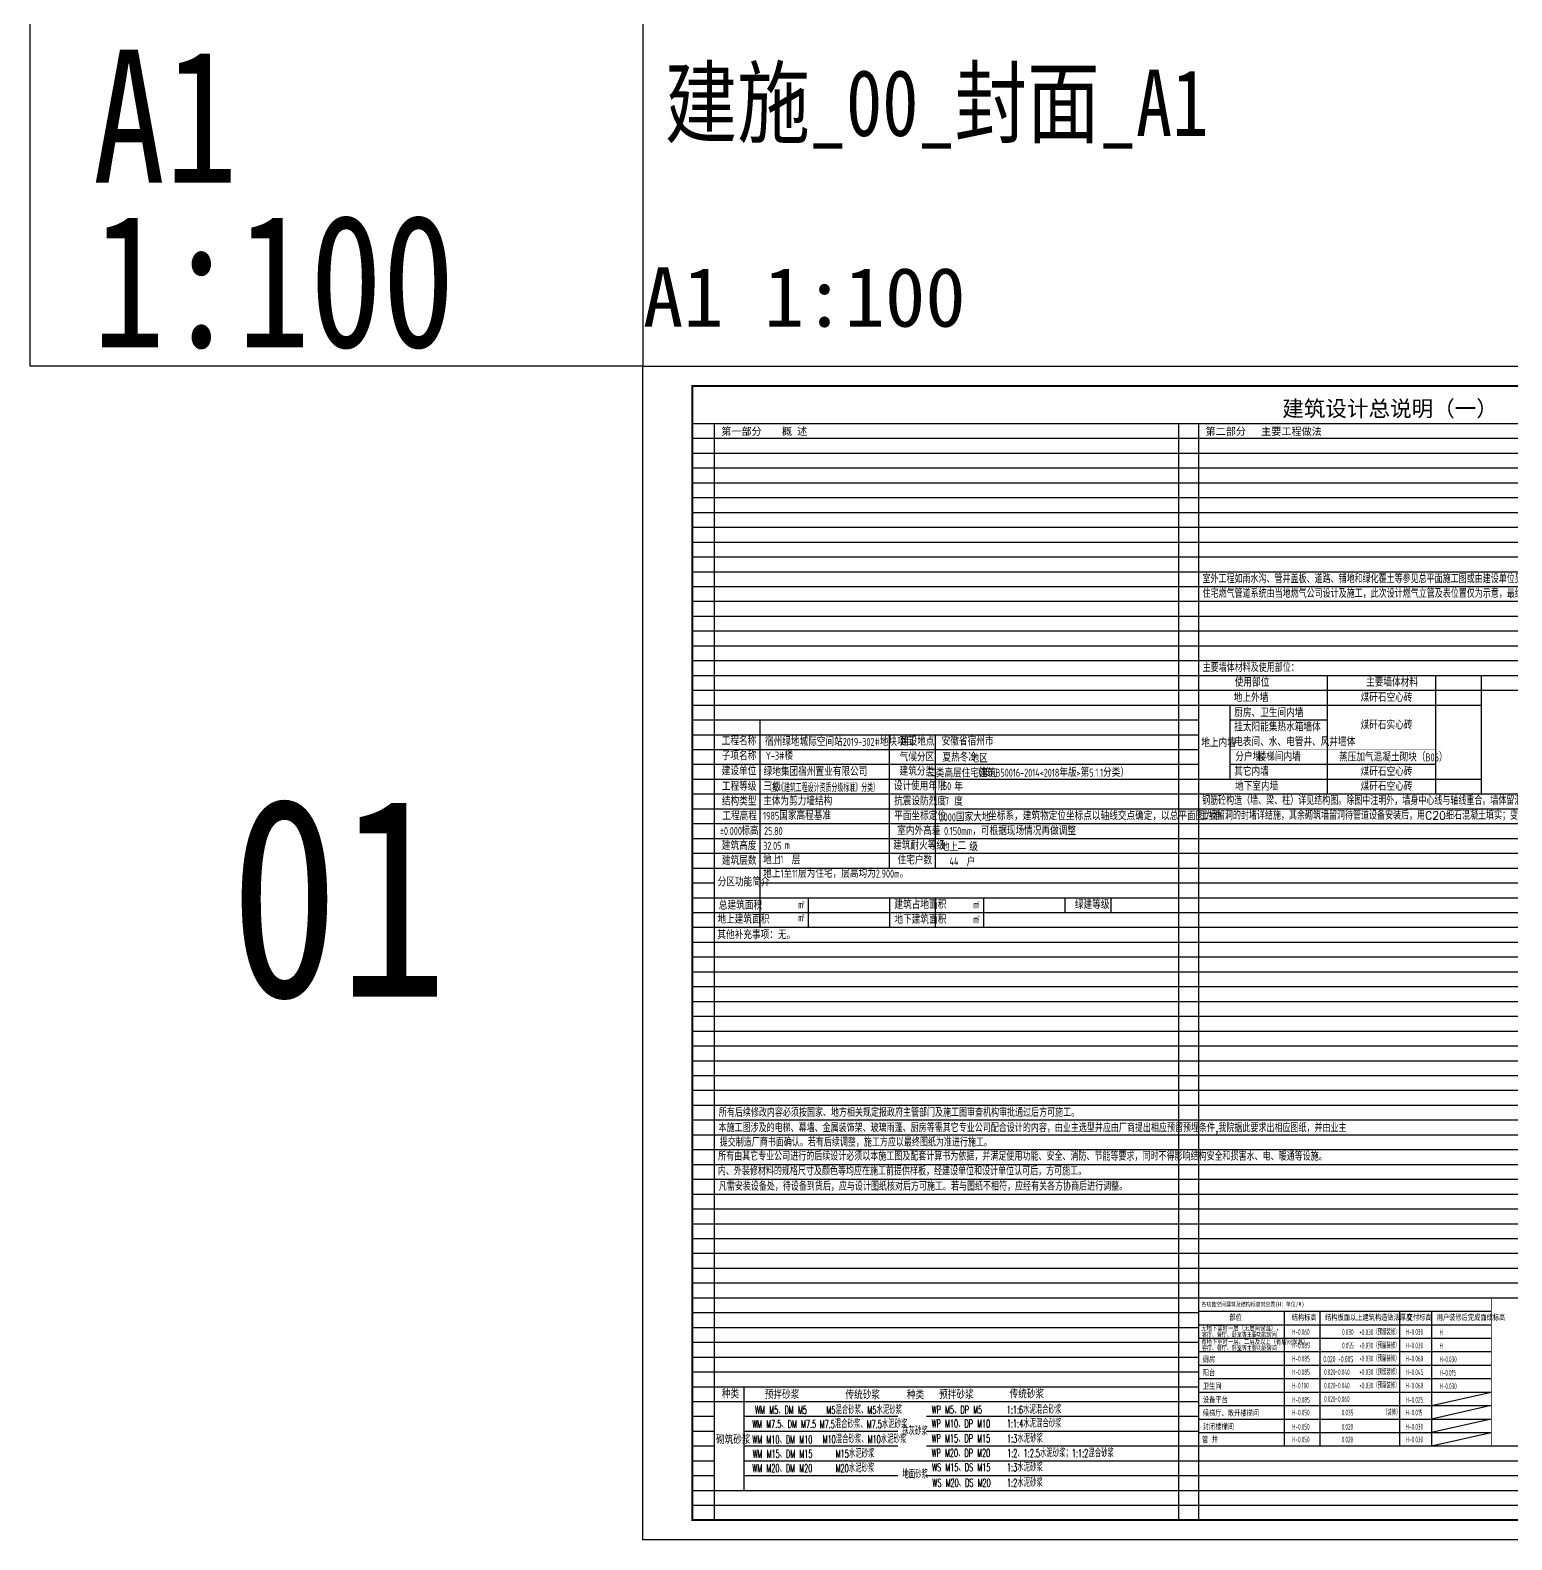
# Model space of a CAD drawing. Extents: x -518115 to 1124316, y -209821 to 1628073.
# Drawn here: x 782614 to 857572, y 1186832 to 1263238 of the extents above; entities that cross this region are included whole.
import ezdxf
from ezdxf.enums import TextEntityAlignment as Align

# ---------------------------------------------------------------- set-up
doc = ezdxf.new("R2010")
doc.units = 0
doc.header["$LTSCALE"] = 1000
doc.header["$MEASUREMENT"] = 0
for name, color, linetype in [('C-Sheet-图框', 101, 'Continuous'), ('Defpoint', 7, 'Continuous'), ('PUB_TEXT', 4, 'Continuous'), ('text', 7, 'Continuous'), ('图框', 140, 'Continuous'), ('导图字', 7, 'Continuous')]:
    doc.layers.add(name, color=color, linetype=linetype)
doc.layers.add('S-1-TEXT', color=7, linetype='Continuous', lineweight=18)
doc.layers.add('yichutu', color=7, linetype='Continuous', true_color=0xffffff, plot=False)
doc.styles.add('_HZTXT', font='txt.shx', dxfattribs={"width": 0.8, "bigfont": 'hztxt.shx'})
doc.styles.add('_TCH_LABEL', font='')
doc.styles.add('宋体', font='', dxfattribs={"height": 50})
doc.styles.add('房间名称', font='TSSDENG', dxfattribs={"width": 0.8, "bigfont": 'HZTXT'})
doc.styles.add('文字说明', font='GBENOR', dxfattribs={"width": 0.8, "bigfont": 'HZTXT'})
doc.styles.add('设计说明$0$_TCH_AXIS', font='COMPLEX', dxfattribs={"bigfont": 'GBCBIG'})
doc.styles.add('黑体', font='')
doc.styles.get('_TCH_LABEL').set_extended_font_data('SimHei')
doc.styles.get('宋体').set_extended_font_data('SimSun')
doc.styles.get('黑体').set_extended_font_data('SimHei')

# ---------------------------------------------------------------- blocks, each defined once
blk = doc.blocks.new('TK')
at = {"layer": '图框'}
blk.add_lwpolyline([(465375, 548714), (549475, 548714), (549475, 489314), (465375, 489314)], close=True, dxfattribs=at)
blk.add_lwpolyline([(465375, 548714), (549475, 548714), (549475, 489314), (465375, 489314)], close=True, dxfattribs=at)
at = {"layer": '图框', "const_width": 100}
blk.add_lwpolyline([(548475, 490314), (548475, 547714), (467875, 547714), (467875, 490314)], close=True, dxfattribs=at)
blk = doc.blocks.new('yct-841-594-84100-59399.9999999999-100-1000.0')
at = {"layer": 'yichutu', "color": 7, "true_color": 0xffffff}
blk.add_lwpolyline([(0, 0), (0, 59400), (84100, 59400), (84100, 0)], close=True, dxfattribs=at)
at = {"layer": 'yichutu', "color": 7, "true_color": 0xffffff, "style": '_TCH_LABEL'}
blk.add_text('A1 1:100', height=3000, dxfattribs=at).set_placement((0, 61400))
blk = doc.blocks.new('A$C5FFA5860')
at = {"layer": 'C-Sheet-图框', "color": 0}
for p, q in [((300, 0), (15518, 0)), ((4755, 0), (4755, -7000)), ((6605, 0), (6605, -7000)), ((10752, 0), (10752, -7000)), ((300, -700), (15518, -700)), ((12405, 0), (12405, -7000)), ((300, -1400), (15518, -1400)), ((300, -2100), (15518, -2100)), ((300, -2800), (15518, -2800)), ((300, -3500), (15518, -3500)), ((300, -4200), (15518, -4200)), ((300, -4900), (15518, -4900)), ((300, -5600), (15518, -5600)), ((300, -6300), (15518, -6300))]:
    blk.add_line(p, q, dxfattribs=at)
at = {"layer": 'C-Sheet-图框', "color": 0, "const_width": 24}
blk.add_lwpolyline([(300, -7000), (300, 700), (15518, 700), (15518, -7000), (300, -7000)], dxfattribs=at)
at = {"layer": 'PUB_TEXT', "color": 251, "true_color": 0x636466}
for p, q in [((12405, -4900), (15518, -4200)), ((15518, -4900), (12405, -5600)), ((15518, -5600), (12405, -6300)), ((12405, -7000), (15518, -6300))]:
    blk.add_line(p, q, dxfattribs=at)
at = {"layer": 'PUB_TEXT', "color": 2}
for s, height, style, width, p in [('各功能空间建筑及结构标高对应表(H：单位/M)', 227.85, '宋体', 0.8, (468, 251)), ('H-0.060', 300, '房间名称', 0.56, (5180, -1227)), ('H-0.030', 300, '房间名称', 0.56, (11079, -1227)), ('H-0.085', 300, '房间名称', 0.56, (5180, -1927)), ('H-0.085', 300, '房间名称', 0.56, (5180, -2613)), ('H-0.030', 300, '房间名称', 0.56, (11079, -1927)), ('H-0.060', 300, '房间名称', 0.56, (11079, -2613)), ('H-0.085', 300, '房间名称', 0.56, (5180, -3313)), ('H-0.045', 300, '房间名称', 0.56, (11079, -3313)), ('H-0.100', 300, '房间名称', 0.56, (5180, -4013)), ('H-0.060', 300, '房间名称', 0.56, (11079, -4013)), ('H-0.085', 300, '房间名称', 0.56, (5180, -4749)), ('H-0.025', 300, '房间名称', 0.56, (11079, -4749)), ('H-0.050', 300, '房间名称', 0.56, (5180, -5413)), ('H-0.015', 300, '房间名称', 0.56, (11079, -5413)), ('H-0.050', 300, '房间名称', 0.56, (5180, -6149)), ('H-0.030', 300, '房间名称', 0.56, (11079, -6149)), ('H-0.050', 300, '房间名称', 0.56, (5180, -6813)), ('H-0.030', 300, '房间名称', 0.56, (11079, -6813))]:
    blk.add_text(s, height=height, dxfattribs=dict(at, style=style, width=width)).set_placement(p)
at = {"layer": 'PUB_TEXT', "color": 1, "style": '房间名称', "width": 0.8}
for s, p in [('无地下室时一层（无层间保温），', (450, -1032)), ('有地下室时一层、二层及以上（有层间保温），', (450, -1732))]:
    blk.add_text(s, height=257.14, dxfattribs=at).set_placement(p)
at = {"layer": 'PUB_TEXT', "style": '房间名称'}
for s, height, width, p in [('部位', 300, 0.8, (1912, -490)), ('结构标高', 300, 0.8, (5147, -490)), ('结构板面以上建筑构造做法厚度', 300, 0.8, (6878, -490)), ('交付标高', 300, 0.8, (11126, -490)), ('用户装修后完成面成标高', 300, 0.8, (12679, -490)), ('客厅、餐厅、卧室等主要功能房间', 240, 0.8, (485, -1347)), ('0.030', 300, 0.56, (7769, -1227)), ('客厅、餐厅、卧室等主要功能房间', 240, 0.8, (485, -2047)), ('厨房', 300, 0.8, (531, -2663)), ('0.020', 321.4, 0.56, (6791, -2650)), ('0.055', 300, 0.56, (7769, -1927)), ('阳台', 300, 0.8, (531, -3363)), ('0.020~0.040', 300, 0.56, (6834, -3313)), ('卫生间', 300, 0.8, (531, -4063)), ('0.020~0.040', 300, 0.56, (6834, -4013)), ('设备平台', 300, 0.8, (531, -4763)), ('0.020~0.060', 300, 0.56, (6834, -4713)), ('候梯厅、敞开楼梯间', 300, 0.8, (531, -5463)), ('0.035', 300, 0.56, (7749, -5413)), ('封闭楼梯间', 300, 0.8, (531, -6163)), ('0.020', 300, 0.56, (7749, -6149)), ('管 井', 300, 0.8, (493, -6831)), ('0.020', 300, 0.56, (7749, -6813))]:
    blk.add_text(s, height=height, dxfattribs=dict(at, width=width)).set_placement(p)
at = {"layer": 'PUB_TEXT', "color": 251, "true_color": 0x636466, "style": '房间名称', "width": 0.56}
for s, p in [('+0.030（预留装修）', (8663, -1234)), ('+0.030（预留装修）', (8663, -1934)), ('+0.030（预留装修）', (8663, -2607)), ('+0.030（预留装修）', (8663, -3307)), ('+0.030（预留装修）', (8663, -4007)), ('（装修）', (9889, -5407))]:
    blk.add_text(s, height=300, dxfattribs=at).set_placement(p)
at = {"layer": 'PUB_TEXT', "color": 4, "style": '房间名称', "width": 0.56}
for s, p in [('H', (12829, -1249)), ('H', (12829, -1949)), ('H-0.030', (12829, -2649)), ('H-0.015', (12829, -3349)), ('H-0.030', (12829, -4049))]:
    blk.add_text(s, height=300, dxfattribs=at).set_placement(p)
at = {"layer": 'PUB_TEXT', "color": 3, "style": '房间名称', "width": 0.56}
blk.add_text('+0.005', height=321.4, dxfattribs=at).set_placement((7564, -2650))

msp = doc.modelspace()

# ---------------------------------------------------------------- linework, layer by layer
at = {"layer": 'Defpoint', "color": 252}
for p, q in [((816114.1, 1243332.1), (889714.1, 1243332.1)), ((817214.1, 1243332.1), (817214.1, 1187832.1)), ((840714.1, 1243332.1), (840714.1, 1187832.1)), ((841714.1, 1243332.1), (841714.1, 1187832.1)), ((816114.1, 1242582.1), (889714.1, 1242582.1)), ((816114.1, 1241832.1), (889714.1, 1241832.1)), ((816114.1, 1241082.1), (889714.1, 1241082.1)), ((816114.1, 1240332.1), (889714.1, 1240332.1)), ((816114.1, 1239582.1), (889714.1, 1239582.1)), ((816114.1, 1238832.1), (889714.1, 1238832.1)), ((816114.1, 1238082.1), (889714.1, 1238082.1)), ((816114.1, 1237332.1), (889714.1, 1237332.1)), ((816114.1, 1236582.1), (889714.1, 1236582.1)), ((816114.1, 1235832.1), (889714.1, 1235832.1)), ((816114.1, 1235082.1), (889714.1, 1235082.1)), ((816114.1, 1234332.1), (889714.1, 1234332.1)), ((816114.1, 1233582.1), (889714.1, 1233582.1)), ((816114.1, 1232832.1), (889714.1, 1232832.1)), ((816114.1, 1232082.1), (889714.1, 1232082.1)), ((816114.1, 1231332.1), (889714.1, 1231332.1)), ((816114.1, 1230582.1), (865214.1, 1230582.1)), ((848232.6, 1230582.1), (848232.6, 1224582.1)), ((853709.1, 1230582.1), (853709.1, 1224582.1)), ((856019.1, 1230582.1), (856019.1, 1224582.1)), ((816114.1, 1229832.1), (865214.1, 1229832.1)), ((816114.1, 1229082.1), (841714.1, 1229082.1)), ((841714.1, 1229082.1), (856019.1, 1229082.1)), ((843308.1, 1229082.1), (843308.1, 1225332.1)), ((816114.1, 1228332.1), (841714.1, 1228332.1)), ((819547.1, 1217832.1), (819547.1, 1228332.1)), ((843308.1, 1228332.1), (848232.6, 1228332.1)), ((843308.1, 1228332.1), (848232.6, 1228332.1)), ((816114.1, 1227582.1), (841714.1, 1227582.1)), ((826080.3, 1220832.1), (826080.3, 1227582.1)), ((828413.3, 1220832.1), (828413.3, 1227582.1)), ((816114.1, 1226832.1), (841714.1, 1226832.1)), ((816114.1, 1226082.1), (841714.1, 1226082.1)), ((843308.1, 1226082.1), (848232.6, 1226082.1)), ((843308.1, 1226082.1), (853709.1, 1226082.1)), ((816114.1, 1225332.1), (841714.1, 1225332.1)), ((841714.1, 1225332.1), (856019.1, 1225332.1)), ((816114.1, 1224582.1), (841714.1, 1224582.1)), ((841714.1, 1224582.1), (865214.1, 1224582.1)), ((841714.1, 1224582.1), (889714.1, 1224582.1)), ((816114.1, 1223832.1), (841714.1, 1223832.1)), ((841714.1, 1223832.1), (865214.1, 1223832.1)), ((816114.1, 1223082.1), (841714.1, 1223082.1)), ((841714.1, 1223082.1), (865214.1, 1223082.1)), ((816114.1, 1222332.1), (889714.1, 1222332.1)), ((816114.1, 1221582.1), (817214.1, 1221582.1)), ((817214.1, 1221582.1), (889714.1, 1221582.1)), ((816114.1, 1220832.1), (889714.1, 1220832.1)), ((816114.1, 1220082.1), (817214.1, 1220082.1)), ((819547.1, 1220082.1), (889714.1, 1220082.1)), ((816114.1, 1219332.1), (889714.1, 1219332.1)), ((821993, 1217832.1), (821993, 1219332.1)), ((826080.3, 1219332.1), (826080.3, 1218582.1)), ((828413.3, 1218582.1), (828413.3, 1219332.1)), ((830859.2, 1218582.1), (830859.2, 1219332.1)), ((834963.5, 1219332.1), (834963.5, 1218582.1)), ((837296.5, 1218582.1), (837296.5, 1219332.1)), ((816114.1, 1218582.1), (821993, 1218582.1)), ((821993, 1218582.1), (840714.1, 1218582.1)), ((826080.3, 1218582.1), (826080.3, 1217832.1)), ((828413.3, 1217832.1), (828413.3, 1218582.1)), ((830859.2, 1217832.1), (830859.2, 1218582.1)), ((840714.1, 1218582.1), (889714.1, 1218582.1)), ((816114.1, 1217832.1), (828652.3, 1217832.1)), ((821993, 1217832.1), (889714.1, 1217832.1)), ((816114.1, 1217082.1), (889714.1, 1217082.1)), ((816114.1, 1216332.1), (889714.1, 1216332.1)), ((816114.1, 1215582.1), (889714.1, 1215582.1)), ((816114.1, 1214832.1), (889714.1, 1214832.1)), ((816114.1, 1214082.1), (889714.1, 1214082.1)), ((816114.1, 1213332.1), (889714.1, 1213332.1)), ((816114.1, 1212582.1), (889714.1, 1212582.1)), ((816114.1, 1211832.1), (889714.1, 1211832.1)), ((816114.1, 1211082.1), (889714.1, 1211082.1)), ((816114.1, 1210332.1), (889714.1, 1210332.1)), ((816114.1, 1209582.1), (889714.1, 1209582.1)), ((816114.1, 1208832.1), (889714.1, 1208832.1)), ((816114.1, 1208082.1), (889714.1, 1208082.1)), ((816114.1, 1207332.1), (889714.1, 1207332.1)), ((816114.1, 1206582.1), (889714.1, 1206582.1)), ((816114.1, 1205832.1), (889714.1, 1205832.1)), ((816114.1, 1205082.1), (889714.1, 1205082.1)), ((816114.1, 1204332.1), (889714.1, 1204332.1)), ((816114.1, 1203582.1), (865214.1, 1203582.1)), ((816114.1, 1202832.1), (865214.1, 1202832.1)), ((816114.1, 1202082.1), (865214.1, 1202082.1)), ((816114.1, 1201332.1), (865214.1, 1201332.1)), ((816114.1, 1200582.1), (865214.1, 1200582.1)), ((816114.1, 1199832.1), (865214.1, 1199832.1)), ((816114.1, 1199082.1), (865214.1, 1199082.1)), ((816114.1, 1198332.1), (841714.1, 1198332.1)), ((816114.1, 1197582.1), (841714.1, 1197582.1)), ((816114.1, 1196832.1), (841714.1, 1196832.1)), ((816114.1, 1196082.1), (841714.1, 1196082.1)), ((816114.1, 1195332.1), (841714.1, 1195332.1)), ((816114.1, 1194582.1), (841714.1, 1194582.1)), ((818717.7, 1194582.1), (818717.7, 1189332.1)), ((816114.1, 1193832.1), (841714.1, 1193832.1)), ((816114.1, 1193082.1), (817214.1, 1193082.1)), ((818717.7, 1193082.1), (826518.2, 1193082.1)), ((827965.4, 1193082.1), (841714.1, 1193082.1)), ((816114.1, 1192332.1), (817214.1, 1192332.1)), ((818717.7, 1192332.1), (826518.2, 1192332.1)), ((827965.4, 1192332.1), (841714.1, 1192332.1)), ((816114.1, 1191582.1), (817214.1, 1191582.1)), ((818717.7, 1191582.1), (826518.2, 1191582.1)), ((827965.4, 1191582.1), (866214.1, 1191582.1)), ((816114.1, 1190832.1), (817214.1, 1190832.1)), ((818717.7, 1190832.1), (826518.2, 1190832.1)), ((826518.2, 1190832.1), (866214.1, 1190832.1)), ((816114.1, 1190082.1), (817214.1, 1190082.1)), ((818717.7, 1190082.1), (826518.2, 1190082.1)), ((827965.4, 1190082.1), (866214.1, 1190082.1)), ((816114.1, 1189332.1), (866214.1, 1189332.1)), ((816114.1, 1188582.1), (866214.1, 1188582.1)), ((816114.1, 1187832.1), (889714.1, 1187832.1))]:
    msp.add_line(p, q, dxfattribs=at)
at = {"layer": 'Defpoint', "color": 252, "const_width": 0.9}
for points in [[(843308.1, 1227582.1), (848232.6, 1227582.1)], [(843308.1, 1226832.1), (853709.1, 1226832.1)], [(822427.5, 1190082.1), (822427.5, 1194582.1)], [(826518.2, 1189332.1), (826518.2, 1194582.1)], [(827965.4, 1189332.1), (827965.4, 1194582.1)], [(831670.2, 1189332.1), (831670.2, 1194582.1)]]:
    msp.add_lwpolyline(points, dxfattribs=at)
at = {"layer": '图框', "color": 2}
msp.add_lwpolyline([(813614.1, 1246232.1), (782614.1, 1246232.1), (782614.1, 1264232.1), (813614.1, 1264232.1)], close=True, dxfattribs=at)

# ---------------------------------------------------------------- block references
msp.add_blockref('TK', (348239.1, 697518.4))
at = {"xscale": 0.974025974025533, "yscale": 0.974025974025533, "zscale": 0.974025974025533}
msp.add_blockref('A$C5FFA5860', (841421.9, 1198400.2), dxfattribs=at)
at = {"layer": 'yichutu'}
msp.add_blockref('yct-841-594-84100-59399.9999999999-100-1000.0', (813614.1, 1186832.1), dxfattribs=at)

# ---------------------------------------------------------------- texts
at = {"layer": 'PUB_TEXT', "style": '设计说明$0$_TCH_AXIS'}
for s, p in [('室外工程如雨水沟、管井盖板、道路、铺地和绿化覆土等参见总平面施工图或由建设单位另行委托专项设计。', (841922, 1235255.7)), ('住宅燃气管道系统由当地燃气公司设计及施工，此次设计燃气立管及表位置仅为示意，最终以燃气公司的设计为准。', (841926.1, 1234514.6)), ('主要墙体材料及使用部位：', (841932.5, 1230764.6)), ('钢筋砼构造（墙、梁、柱）详见结构图。除图中注明外，墙身中心线与轴线重合。墙体留洞及封堵：钢筋混凝土墙部分详见结施和设备图；砌筑墙预留洞详建施及设备图；混凝', (841905.1, 1224035.6)), ('土墙留洞的封堵详结施，其余砌筑墙留洞待管道设备安装后，用C20细石混凝土填实；变形缝处双墙留洞的封堵，应在双墙分别增设套管。', (841841.6, 1223285.6)), ('所有后续修改内容必须按国家、地方相关规定报政府主管部门及施工图审查机构审批通过后方可施工。', (817453.1, 1208245.6)), ('本施工图涉及的电梯、幕墙、金属装饰架、玻璃雨蓬、厨房等需其它专业公司配合设计的内容，由业主选型并应由厂商提出相应预留预埋条件,我院据此要求出相应图纸，并由业主', (817439.8, 1207470.7)), ('所有由其它专业公司进行的后续设计必须以本施工图及配套计算书为依据，并满足使用功能、安全、消防、节能等要求，同时不得影响结构安全和损害水、电、暖通等设施。', (817418.8, 1206030.7)), ('提交制造厂商书面确认。若有后续调整，施工方应以最终图纸为准进行施工。', (817499.1, 1206740.6)), ('内、外装修材料的规格尺寸及颜色等均应在施工前提供样板，经建设单位和设计单位认可后，方可施工。', (817405.1, 1205285.6)), ('凡需安装设备处，待设备到货后，应与设计图纸核对后方可施工。若与图纸不相符，应经有关各方协商后进行调整。', (817451.1, 1204510.6))]:
    msp.add_text(s, height=405.106, dxfattribs=at).set_placement(p)
at = {"layer": 'PUB_TEXT', "color": 7, "style": '文字说明', "width": 0.8}
for s, p in [('使用部位', (843555.1, 1230019.6)), ('主要墙体材料', (850203.1, 1230019.6)), ('地上外墙', (843506.1, 1229241.6)), ('厨房、卫生间内墙', (843530.1, 1228481.6)), ('挂太阳能集热水箱墙体', (843530.1, 1227756.6)), ('工程名称', (817599.4, 1227046.4)), ('建设地点', (826614.8, 1227033.4)), ('地上内墙', (841860.6, 1226961.1)), ('电表间、水、电管井、风井墙体', (843530.1, 1227006.6)), ('子项名称', (817602.4, 1226296.4)), ('气候分区', (826602, 1226232.6)), ('分户墙、', (843584.9, 1226256.6)), ('楼梯间内墙', (844709.1, 1226256.6)), ('建设单位', (817599.4, 1225532.1)), ('建筑分类', (826598.3, 1225515.6)), ('其它内墙', (843530.1, 1225506.6)), ('工程等级', (817606.8, 1224749.6)), ('设计使用年限', (826308, 1224769.6)), ('地下室内墙', (843572.1, 1224758.7)), ('结构类型', (817606.8, 1223999.6)), ('抗震设防烈度', (826323.2, 1224007.6)), ('工程高程', (817632.8, 1223249.6)), ('平面坐标定位', (826323.2, 1223257.6)), ('坐标系，建筑物定位坐标点以轴线交点确定，以总平面图为准', (831080.1, 1223257.6)), ('±0.000', (817507.8, 1222505.6)), ('标高', (818589.8, 1222499.6)), ('室内外高差', (826476.2, 1222507.6)), ('，可根据现场情况再做调整', (830276.5, 1222503.6)), ('建筑高度', (817606.8, 1221749.6)), ('m', (820771.8, 1221792.6)), ('建筑耐火等级', (826275.3, 1221767.6)), ('建筑层数', (817606.8, 1220999.6)), ('地上   层', (819694.8, 1221027.6)), ('住宅户数', (826497.3, 1221017.6)), ('分区功能简介', (817395.5, 1219913.6)), ('总建筑面积', (817455.8, 1218730.6)), ('m', (821461, 1218781.6)), ('建筑占地面积', (826336, 1218767.6)), ('m', (830327.2, 1218781.6)), ('绿建等级', (835468.2, 1218767.6)), ('地上建筑面积', (817382.8, 1218022.6)), ('m', (821461, 1218122.6)), ('地下建筑面积', (826336, 1218017.6)), ('m', (830327.2, 1218031.6)), ('其他补充事项：无。', (817382.8, 1217239.6)), ('种类', (817603.9, 1193997.8)), ('预拌砂浆', (819777.8, 1193962.3)), ('传统砂浆', (823859.3, 1193950.3)), ('种类', (826969.1, 1193950.3)), ('预拌砂浆', (828601.2, 1193967.3)), ('传统砂浆', (832160.6, 1193990.9)), ('砌筑砂浆', (817308.3, 1191683.9))]:
    msp.add_text(s, height=405, dxfattribs=at).set_placement(p)
at = {"layer": 'PUB_TEXT', "color": 1}
for s, height, style, width, p in [('煤矸石空心砖', 405, '文字说明', 0.8, (849923.5, 1229248.6)), ('煤矸石实心砖', 405, '文字说明', 0.8, (849923.5, 1227856.6)), ('宿州绿地城际空间站2019-302#地块项目', 405, '文字说明', 0.8, (819787.4, 1227015.9)), ('安徽省宿州市', 405, '文字说明', 0.8, (828727.3, 1227036.6)), ('夏热冬冷', 405, '文字说明', 0.8, (828765.6, 1226222.7)), ('蒸压加气混凝土砌块（B06）', 405, '文字说明', 0.8, (848830.6, 1226233.5)), ('绿地集团宿州置业有限公司 ', 405, '文字说明', 0.8, (819719.2, 1225498.3)), ('煤矸石空心砖', 405, '文字说明', 0.8, (849923.5, 1225498.6)), ('级', 405, '文字说明', 0.8, (820167.8, 1224725.6)), ('煤矸石空心砖', 405, '文字说明', 0.8, (849923.5, 1224748.6)), ('1985国家高程基准', 405, '文字说明', 0.8, (819694.8, 1223274.6)), ('WM M5、DM M5', 400, '_HZTXT', 0.6, (819295.2, 1193204.9)), ('M5混合砂浆、M5水泥砂浆', 400, '_HZTXT', 0.6, (822901.5, 1193200.6)), ('WP M5、DP M5', 400, '_HZTXT', 0.6, (828223.4, 1193217.6)), ('1:1:6水泥混合砂浆', 400, '_HZTXT', 0.6, (832020.1, 1193216.7)), ('WM M7.5、DM M7.5', 400, '_HZTXT', 0.6, (819145.6, 1192494.4)), ('M7.5混合砂浆、M7.5水泥砂浆', 400, '_HZTXT', 0.6, (822559.4, 1192486.8)), ('WP M10、DP M10', 400, '_HZTXT', 0.6, (828220.9, 1192514.1)), ('1:1:4水泥混合砂浆', 400, '_HZTXT', 0.6, (832030.3, 1192519.8)), ('WM M10、DM M10', 400, '_HZTXT', 0.6, (819155.5, 1191707.7)), ('M10混合砂浆、M10水泥砂浆', 400, '_HZTXT', 0.6, (822707.8, 1191721.2)), ('抹灰砂浆', 400, '_HZTXT', 0.6, (826729.6, 1192128.4)), ('WP M15、DP M15', 400, '_HZTXT', 0.6, (828221.3, 1191764.8)), ('1:3水泥砂浆', 400, '_HZTXT', 0.6, (832036.6, 1191755.9)), ('WM M15、DM M15', 400, '_HZTXT', 0.6, (819163.1, 1190985.2)), ('M15水泥砂浆', 400, '_HZTXT', 0.6, (823373.1, 1190990.8)), ('WP M20、DP M20', 400, '_HZTXT', 0.6, (828221.3, 1191029.1)), ('1:2、1:2.5水泥砂浆；1:1:2混合砂浆', 400, '_HZTXT', 0.6, (832039.8, 1191018)), ('WM M20、DM M20', 400, '_HZTXT', 0.6, (819155.5, 1190255.1)), ('M20水泥砂浆', 400, '_HZTXT', 0.6, (823367.5, 1190254)), ('WS M15、DS M15', 400, '_HZTXT', 0.6, (828250.3, 1190298.2)), ('1:3水泥砂浆', 400, '_HZTXT', 0.6, (832033.4, 1190295.6)), ('地面砂浆', 400, '_HZTXT', 0.6, (826739.8, 1189944.5)), ('WS M20、DS M20', 400, '_HZTXT', 0.6, (828265.2, 1189517.2)), ('1:2水泥砂浆', 400, '_HZTXT', 0.6, (832033.4, 1189517.4))]:
    msp.add_text(s, height=height, dxfattribs=dict(at, style=style, width=width)).set_placement(p)
at = {"layer": 'PUB_TEXT', "color": 6, "style": '文字说明', "width": 0.8}
for s, p in [('Y-3#楼', (819818.9, 1226316.7)), ('32.05', (819694.8, 1221756.6)), ('11', (820417.2, 1221066.6))]:
    msp.add_text(s, height=405, dxfattribs=at).set_placement(p)
at = {"layer": 'PUB_TEXT', "color": 7, "style": '文字说明'}
for s, height, width, p in [('地区', 405, 0.8, (830618, 1226431.6)), ('（按GB50016-2014<2018年版>第5.1.1分类）', 405, 0.8, (834259.4, 1225709.1)), ('（按《建筑工程设计资质分级标准》分类）', 405, 0.55, (822700.8, 1224934.1)), ('年', 405, 0.8, (829587, 1224999.6)), ('度', 405, 0.8, (829587, 1224249.6)), ('地上   级', 405, 0.8, (829621.1, 1221939.5)), ('户', 405, 0.8, (830208.5, 1221186.5)), ('2', 202.5, 0.8, (821727.3, 1219068.6)), ('2', 202.5, 0.8, (830593.5, 1219068.6)), ('2', 202.5, 0.8, (821727.3, 1218409.6)), ('2', 202.5, 0.8, (830593.5, 1218318.6))]:
    msp.add_text(s, height=height, dxfattribs=dict(at, width=width)).set_placement(p, align=Align.MIDDLE)
at = {"layer": 'PUB_TEXT', "color": 6, "style": '文字说明', "width": 0.8}
for s, p in [('二类高层住宅建筑', (829740.4, 1225679.1)), ('44', (829348.5, 1221177.5))]:
    msp.add_text(s, height=405, dxfattribs=at).set_placement(p, align=Align.MIDDLE)
at = {"layer": 'PUB_TEXT', "color": 2, "style": '文字说明', "width": 0.8}
for s, p in [('三', (819694.8, 1224757.6)), ('主体为剪力墙结构', (819694.8, 1224007.6)), ('25.80', (819739.8, 1222504.6)), ('0.150mm', (828848, 1222504.6))]:
    msp.add_text(s, height=405, dxfattribs=at).set_placement(p)
at = {"layer": 'PUB_TEXT', "color": 1, "style": '文字说明', "width": 0.8}
for s, p in [('50', (828998.2, 1224980.5)), ('7', (828998.2, 1224233.5)), ('2000国家大地', (829911.8, 1223454.5))]:
    msp.add_text(s, height=405, dxfattribs=at).set_placement(p, align=Align.MIDDLE)
at = {"layer": 'PUB_TEXT', "color": 2, "style": '文字说明', "width": 0.8}
msp.add_text('二', height=405, dxfattribs=at).set_placement((829750.7, 1221958.6), align=Align.MIDDLE)
at = {"layer": 'PUB_TEXT', "color": 6, "style": '文字说明', "width": 0.8}
msp.add_text('地上1至11层为住宅，层高均为2.900m。', height=405, dxfattribs=at).set_placement((819697.1, 1220224.6), align=Align.BOTTOM_LEFT)
at = {"layer": 'S-1-TEXT', "color": 7, "style": '黑体'}
for s, height, p in [('建筑设计总说明（一）', 800, (845957.1, 1243688.1)), ('第一部分    概 述', 375, (817577.5, 1242744.9)), ('第二部分   主要工程做法 ', 375, (842077.5, 1242744.9))]:
    msp.add_text(s, height=height, dxfattribs=at).set_placement(p)
at = {"layer": 'text', "color": 1, "style": '黑体', "width": 0.8}
msp.add_text('01', height=10094.18, dxfattribs=at).set_placement((792731, 1214315.9))
at = {"layer": '图框', "color": 2, "style": '黑体', "width": 0.8}
for s, p in [('A1', (785777.3, 1255514.8)), ('1:100', (785777.3, 1247188.7))]:
    msp.add_text(s, height=6729.45, dxfattribs=at).set_placement(p)
at = {"layer": '导图字', "color": 1, "style": '黑体', "width": 0.8}
msp.add_text('建施_00_封面_A1', height=3364.726, dxfattribs=at).set_placement((814715.1, 1257883.7))

doc.saveas('drawing.dxf')
